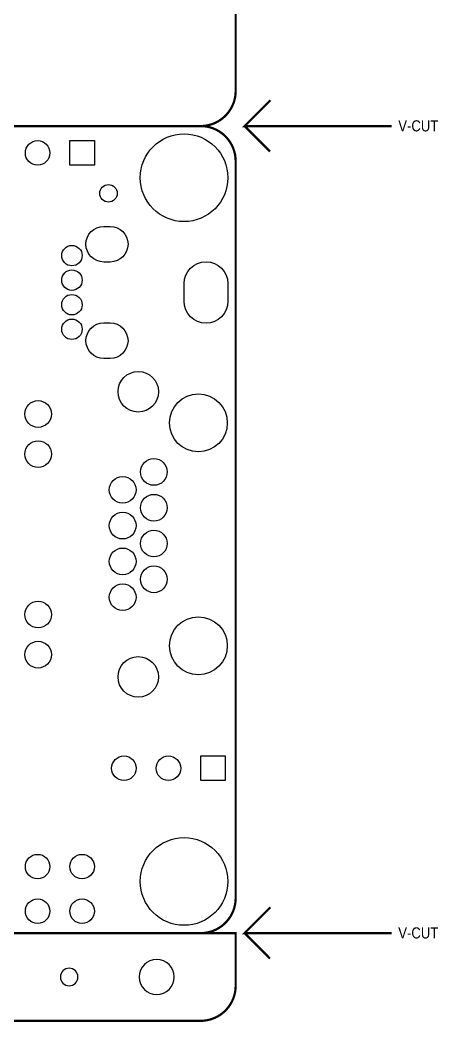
# Model space of a CAD drawing. Extents: x -900 to 3533, y 458 to 4954.
# Drawn here: x 2594 to 3533, y 458 to 2706 of the extents above; entities that cross this region are included whole.
import ezdxf

# ---------------------------------------------------------------- set-up
doc = ezdxf.new("R2010")
doc.units = 0
doc.header["$MEASUREMENT"] = 0
doc.layers.add('BG_OUTLINE', color=254, linetype='CONTINUOUS')
doc.layers.add('PIN_BOTTOM', color=5, linetype='CONTINUOUS')

msp = doc.modelspace()

# ---------------------------------------------------------------- linework, layer by layer
at = {"layer": 'BG_OUTLINE'}
for points in [[(1267.74, 4279.02, 5, 5, 0), (3000.02, 4279.02, 5, 5, -0.414214), (3078.76, 4200.28, 5, 5, 0), (3078.76, 2546.74, 5, 5, -0.414214), (3000.02, 2468, 5, 5, 0), (1267.74, 2468, 5, 5, -0.414214), (1189, 2546.74, 5, 5, 0), (1189, 4200.28, 5, 5, -0.414214), (1267.74, 4279.02, 5, 5, 0)], [(3429, 2468, 5, 5, 0), (3098.76, 2468, 5, 5, 0), (3156.72, 2525.96, 5, 5, 0)], [(1267.74, 2468, 5, 5, 0), (3000.02, 2468, 5, 5, -0.414214), (3078.76, 2389.26, 5, 5, 0), (3078.76, 735.72, 5, 5, -0.414214), (3000.02, 656.98, 5, 5, 0), (1267.74, 656.98, 5, 5, -0.414214), (1189, 735.72, 5, 5, 0), (1189, 2389.26, 5, 5, -0.414214), (1267.74, 2468, 5, 5, 0)], [(1267.74, 2468, 5, 5, 0), (3000.02, 2468, 5, 5, -0.414214), (3078.76, 2389.26, 5, 5, 0), (3078.76, 735.72, 5, 5, -0.414214), (3000.02, 656.98, 5, 5, 0), (1267.74, 656.98, 5, 5, -0.414214), (1189, 735.72, 5, 5, 0), (1189, 2389.26, 5, 5, -0.414214), (1267.74, 2468, 5, 5, 0)], [(3098.76, 2468, 5, 5, 0), (3155.8, 2410.96, 5, 5, 0)], [(3429, 656.98, 5, 5, 0), (3098.76, 656.98, 5, 5, 0), (3156.72, 714.94, 5, 5, 0)], [(-897.61, 656.98, 5, 5, 0), (-897.61, 538.87, 5, 5, 0.414214), (-818.87, 460.13, 5, 5, 0), (3000.02, 460.13, 5, 5, 0.414214), (3078.76, 538.87, 5, 5, 0), (3078.76, 656.98, 5, 5, 0), (-897.61, 656.98, 5, 5, 0)], [(3098.76, 656.98, 5, 5, 0), (3155.8, 599.94, 5, 5, 0)]]:
    msp.add_lwpolyline(points, format="xyseb", dxfattribs=at)
for points in [[(2940.965, 558.555, 1), (2862.225, 558.555, 1)], [(2724.425, 558.555, 1), (2685.065, 558.555, 1)]]:
    msp.add_lwpolyline(points, format="xyb", close=True, dxfattribs=at)
at = {"layer": 'PIN_BOTTOM'}
for points in [[(2761.439, 2435.287), (2761.439, 2380.169), (2706.321, 2380.169), (2706.321, 2435.287)], [(3055.299, 1054.559), (3055.299, 999.441), (3000.181, 999.441), (3000.181, 1054.559)]]:
    msp.add_lwpolyline(points, close=True, dxfattribs=at)
for points in [[(2796.923, 2162.929), (2782.435, 2162.929, -1), (2782.435, 2242.929), (2796.923, 2242.929, -1)], [(3061.3315, 2114.346), (3061.3315, 2074.976, -1), (2962.9065, 2074.976), (2962.9065, 2114.346, -1)], [(2796.923, 1946.393), (2782.435, 1946.393, -1), (2782.435, 2026.393), (2796.923, 2026.393, -1)]]:
    msp.add_lwpolyline(points, format="xyb", close=True, dxfattribs=at)
for centre, radius in [((2633.88, 2407.728), 27.559), ((2962.835, 2352.075), 98.425), ((2793, 2317), 19.685), ((2710.939, 2177.338), 23), ((2710.939, 2122.22), 23), ((2710.939, 2067.102), 23), ((2710.939, 2011.984), 23), ((2860.032, 1871.848), 45.5), ((2995.032, 1801.848), 65), ((2635.032, 1821.848), 30), ((2635.032, 1731.848), 30), ((2895.032, 1691.848), 30), ((2824.953, 1651.691), 30), ((2895.032, 1611.533), 30), ((2824.953, 1571.376), 30), ((2895.032, 1531.218), 30), ((2824.953, 1491.061), 30), ((2895.032, 1450.904), 30), ((2824.953, 1410.746), 30), ((2635.032, 1371.848), 30), ((2995.032, 1301.848), 65), ((2635.032, 1281.848), 30), ((2860.032, 1231.848), 45.5), ((2827.74, 1027), 27.559), ((2927.74, 1027), 27.559), ((2962.835, 772.905), 98.425), ((2633.88, 806.208), 27.559), ((2733.88, 806.208), 27.559), ((2633.88, 706.208), 27.559), ((2733.88, 706.208), 27.559)]:
    msp.add_circle(centre, radius, dxfattribs=at)

# ---------------------------------------------------------------- texts
at = {"layer": 'BG_OUTLINE', "width": 0.88}
for p in [(3444, 2455.96), (3444, 644.94)]:
    msp.add_text('V-CUT', height=25, dxfattribs=at).set_placement(p)

doc.saveas('drawing.dxf')
